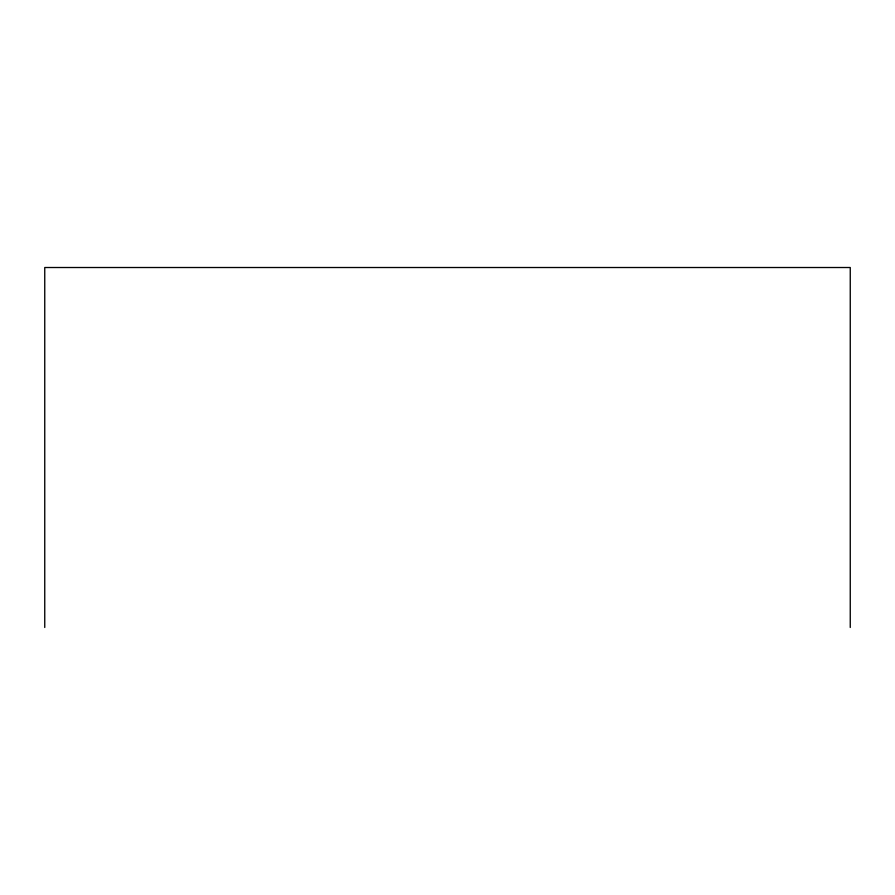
<?xml version="1.0" encoding="UTF-8"?>
<svg xmlns="http://www.w3.org/2000/svg" width="895" height="895" viewBox="0 0 895 895"><rect width="100%" height="100%" fill="white"/><g stroke="black" fill="none" stroke-linecap="round" stroke-linejoin="round"><path stroke-width="1.34" d="M850.25 627.484L850.25 267.515L44.75 267.515L44.75 627.484"/></g></svg>
